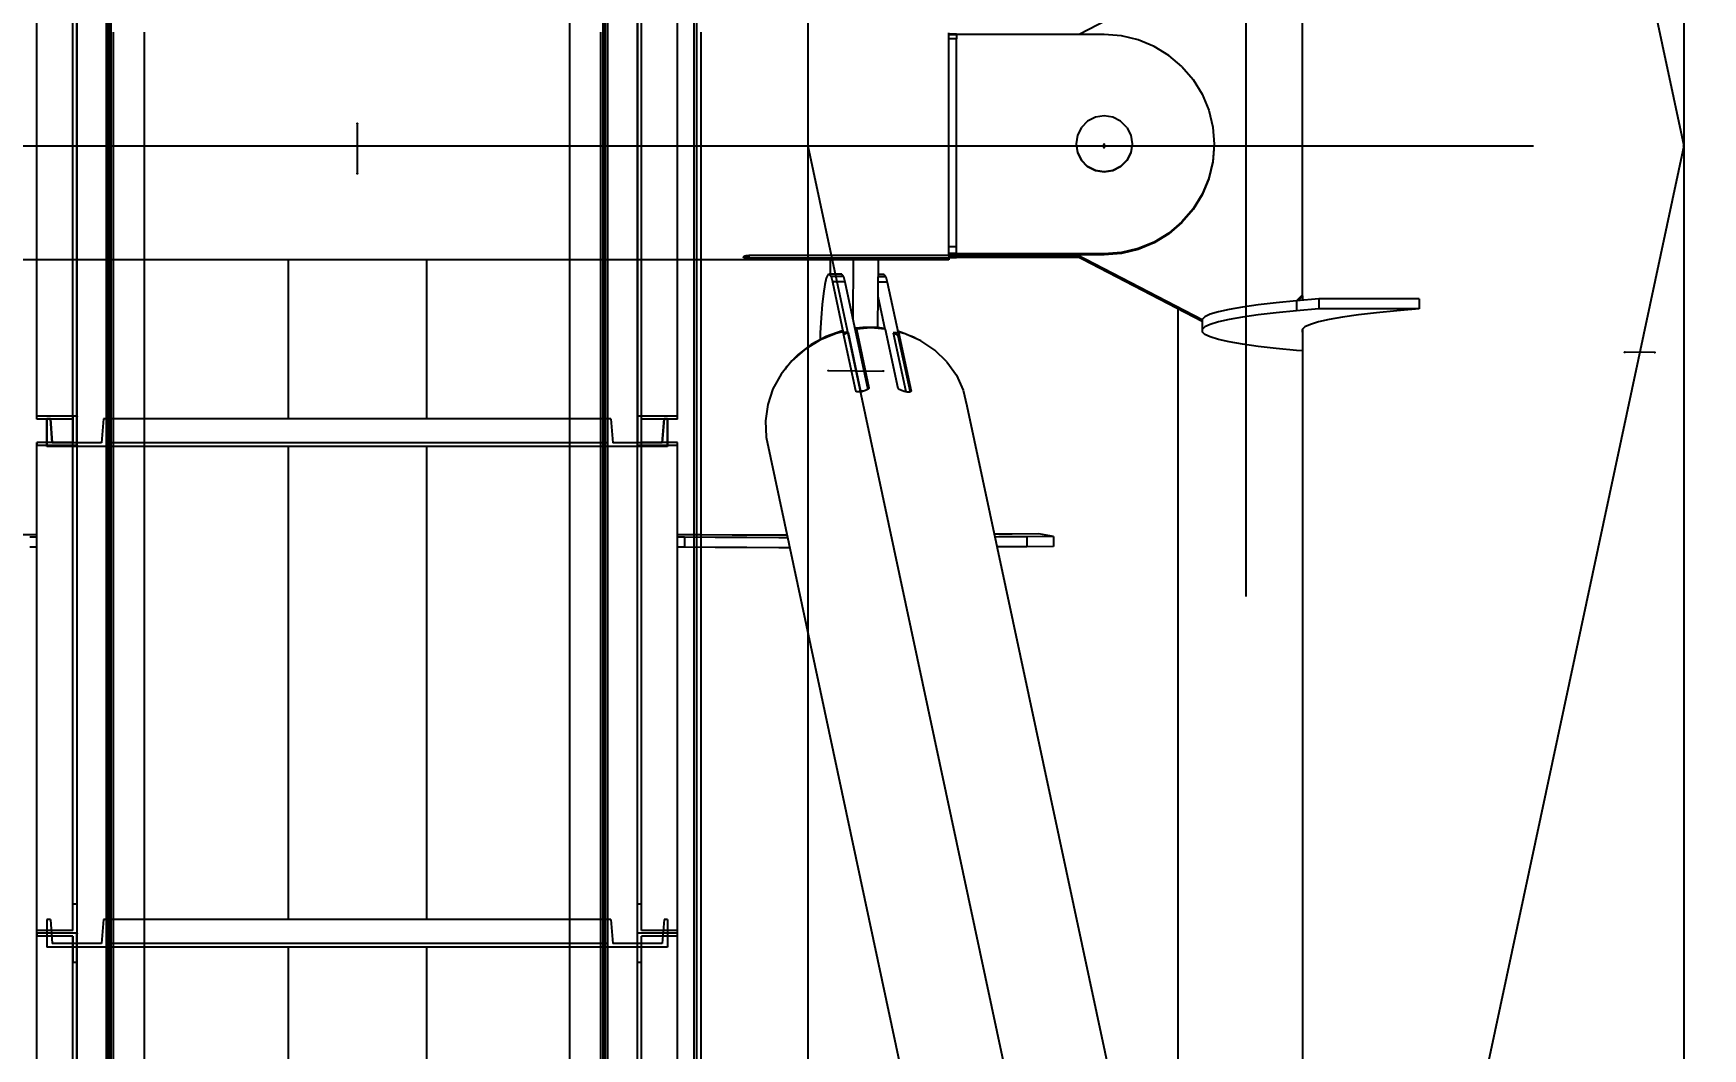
# Model space of a CAD drawing. Header units: millimetres. Extents: x 150209.93 to 150215.05, y 136675.65 to 136679.93.
# Drawn here: x 150211.3363 to 150211.403, y 136678.2508 to 136678.2914 of the extents above; entities that cross this region are included whole.
import ezdxf

# ---------------------------------------------------------------- set-up
doc = ezdxf.new("R2010")
doc.units = ezdxf.units.MM
doc.header["$LTSCALE"] = 0.25
for name, pattern in [('CENTER', [50.8, 31.75, -6.35, 6.35, -6.35]), ('XKITLINE00', [0]), ('XKITLINE02', [4, 2, -2]), ('XKITLINE03', [6, 3, -1, 1, -1])]:
    doc.linetypes.add(name, pattern=pattern)
doc.styles.add('ROMANS', font='romans.shx')
doc.dimstyles.new('MD300', dxfattribs={"dimtxt": 2.5, "dimasz": 2.5, "dimexe": 1, "dimexo": 1, "dimgap": 0.5, "dimtad": 1, "dimdec": 1, "dimlfac": 50, "dimrnd": 0.5, "dimdsep": 46, "dimtxsty": 'ROMANS', "dimcen": 1, "dimclrd": 146, "dimclre": 146, "dimclrt": 30, "dimadec": 1, "dimazin": 2, "dimtfac": 1, "dimtdec": 1, "dimtmove": 0, "dimatfit": 1, "dimfxl": 1, "dimtolj": 1, "dimtzin": 0, "dimlwd": -1, "dimlwe": -1, "dimarcsym": 0})

# ---------------------------------------------------------------- blocks, each defined once
blk = doc.blocks.new('çatıı')
at = {"color": 8, "linetype": 'CENTER'}
for p, q in [((12370, 14354.32), (12370, 12689.51)), ((12370, 14100.27), (12195, 13280.27)), ((12282.5, 13690.27), (12282.5, 12870.27)), ((12282.5, 13690.27), (12370, 13280.27)), ((12195, 13540.01), (12195, 12732.33)), ((12105, 13284.75), (12105, 13274.76)), ((11840, 13280.28), (12370, 13280.28)), ((12195, 13280.27), (12370, 12460.27)), ((12254.2, 13280.63), (12254.2, 13279.92)), ((12370, 13280.27), (12282.5, 12870.27)), ((12364.19, 13239.04), (12358.21, 13239.08)), ((12199.11, 13235.4), (12210.06, 13235.32))]:
    blk.add_line(p, q, dxfattribs=at)
at = {"color": 1, "linetype": 'XKITLINE03'}
for p, q in [((12049.01, 13721.24), (12049.01, 12049.63)), ((12055.01, 13721.24), (12055.01, 12049.6)), ((12147.49, 12049.57), (12147.49, 13721.24)), ((12160.99, 13721.24), (12160.99, 12049.63)), ((12049.01, 13323.03), (12049.01, 13226.29)), ((12160.99, 13226.29), (12160.99, 13323.03)), ((12049.01, 13220.48), (12049.01, 13123.03)), ((12154.99, 13220.28), (12055.01, 13220.28)), ((12055.01, 13220.28), (12055.01, 13220.28)), ((12154.99, 13220.28), (12154.99, 13220.28)), ((12160.99, 13123.03), (12160.99, 13220.47)), ((12049.01, 13123.03), (12049.01, 13026.29)), ((12160.99, 13026.29), (12160.99, 13123.03)), ((12154.99, 13120.28), (12055.01, 13120.28)), ((12055.01, 13120.28), (12055.01, 13120.28)), ((12154.99, 13120.28), (12154.99, 13120.28))]:
    blk.add_line(p, q, dxfattribs=at)
at = {"color": 116, "linetype": 'XKITLINE02', "true_color": 0x136734}
for p, q in [((12054.93, 12049.63), (12054.93, 13721.24)), ((12055.01, 12049.6), (12055.01, 13721.24)), ((12055.46, 12049.63), (12055.46, 13721.24)), ((12055.86, 12049.6), (12055.86, 13721.24)), ((12147.49, 13257.5), (12147.49, 13721.24)), ((12147.49, 12049.57), (12147.49, 13721.24)), ((12154.14, 12049.57), (12154.14, 13721.24)), ((12154.14, 12049.57), (12154.14, 13721.24)), ((12154.54, 12049.63), (12154.54, 13721.24)), ((12154.99, 12049.63), (12154.99, 13721.24)), ((12154.99, 12049.57), (12154.99, 13721.24)), ((12155.07, 12049.63), (12155.07, 13721.24)), ((12172.31, 12049.63), (12172.31, 13721.24)), ((12172.84, 12049.63), (12172.84, 13721.24)), ((12041.01, 13225.71), (12041.01, 13323.03)), ((12048.21, 13220.46), (12048.21, 13322.44)), ((12160.99, 13220.46), (12160.99, 13323.03)), ((12161.79, 13220.46), (12161.79, 13322.44)), ((12168.99, 13225.71), (12168.99, 13323.03)), ((12049.01, 13220.46), (12049.01, 13320.28)), ((12056.31, 13257.5), (12056.31, 13303.02)), ((12062.51, 12893.93), (12062.51, 13303.02)), ((12147.49, 12762.45), (12147.49, 13303.02)), ((12153.69, 13257.5), (12153.69, 13303.02)), ((12173.69, 13257.5), (12173.69, 13303.02)), ((12049.01, 13226.29), (12041.01, 13226.29)), ((12048.21, 13225.71), (12041.01, 13225.71)), ((12043.69, 13225.78), (12043.01, 13225.78)), ((12043.01, 13220.28), (12043.01, 13225.78)), ((12043.01, 13225.78), (12043.01, 13220.28)), ((12044.07, 13220.98), (12043.69, 13225.78)), ((12043.69, 13225.78), (12044.07, 13220.98)), ((12049.01, 13226.28), (12048.21, 13226.28)), ((12048.21, 13226.28), (12048.21, 13221.06)), ((12048.21, 13123.61), (12048.21, 13226.28)), ((12049.01, 13226.28), (12049.01, 13220.48)), ((12049.01, 13226.28), (12049.01, 13128.83)), ((12054.33, 13225.78), (12053.94, 13220.98)), ((12054.33, 13225.78), (12053.94, 13220.98)), ((12055.01, 13225.78), (12054.33, 13225.78)), ((12062.51, 13225.78), (12055.01, 13225.78)), ((12055.01, 13220.28), (12055.01, 13225.78)), ((12055.01, 13225.78), (12055.01, 13220.28)), ((12055.01, 13225.78), (12055.01, 13220.28)), ((12154.99, 13225.78), (12147.49, 13225.78)), ((12154.99, 13220.28), (12154.99, 13225.78)), ((12154.99, 13225.78), (12154.99, 13220.28)), ((12155.67, 13225.78), (12154.99, 13225.78)), ((12154.99, 13225.78), (12154.99, 13220.28)), ((12155.67, 13225.78), (12156.05, 13220.98)), ((12155.67, 13225.78), (12156.05, 13220.98)), ((12168.99, 13226.29), (12160.99, 13226.29)), ((12160.99, 13123.03), (12160.99, 13226.28)), ((12161.79, 13226.28), (12160.99, 13226.28)), ((12161.79, 13123.61), (12161.79, 13226.28)), ((12168.99, 13225.71), (12161.79, 13225.71)), ((12166.31, 13225.78), (12165.92, 13220.98)), ((12165.92, 13220.98), (12166.31, 13225.78)), ((12166.99, 13225.78), (12166.31, 13225.78)), ((12166.99, 13225.78), (12166.99, 13220.28)), ((12166.99, 13220.28), (12166.99, 13225.78)), ((12048.21, 13221.06), (12041.01, 13221.06)), ((12041.01, 13221.06), (12041.01, 13220.48)), ((12041.01, 13123.03), (12041.01, 13221.06)), ((12049.01, 13220.48), (12041.01, 13220.48)), ((12055.01, 13220.28), (12043.01, 13220.28)), ((12053.94, 13220.98), (12044.07, 13220.98)), ((12049.01, 13220.46), (12048.21, 13220.46)), ((12049.01, 13220.48), (12049.01, 13123.03)), ((12154.99, 13220.98), (12055.01, 13220.98)), ((12062.51, 13220.28), (12055.01, 13220.28)), ((12154.99, 13220.28), (12147.49, 13220.28)), ((12166.99, 13220.28), (12154.99, 13220.28)), ((12165.92, 13220.98), (12156.05, 13220.98)), ((12168.99, 13220.47), (12160.99, 13220.47)), ((12161.79, 13220.46), (12160.99, 13220.46)), ((12168.99, 13221.06), (12161.79, 13221.06)), ((12168.99, 13123.03), (12168.99, 13221.06)), ((12049.01, 13128.83), (12048.21, 13128.83)), ((12049.01, 13128.83), (12049.01, 13123.03)), ((12161.79, 13128.83), (12160.99, 13128.83)), ((12043.69, 13125.78), (12043.01, 13125.78)), ((12043.01, 13125.78), (12043.01, 13120.28)), ((12043.01, 13125.78), (12043.01, 13120.28)), ((12043.69, 13125.78), (12044.07, 13120.98)), ((12043.69, 13125.78), (12044.07, 13120.98)), ((12054.33, 13125.78), (12053.94, 13120.98)), ((12054.33, 13125.78), (12053.94, 13120.98)), ((12055.01, 13125.78), (12054.33, 13125.78)), ((12062.51, 13125.78), (12055.01, 13125.78)), ((12055.01, 13120.28), (12055.01, 13125.78)), ((12055.01, 13125.78), (12055.01, 13120.28)), ((12055.01, 13125.78), (12055.01, 13120.28)), ((12154.99, 13125.78), (12147.49, 13125.78)), ((12154.99, 13120.28), (12154.99, 13125.78)), ((12154.99, 13125.78), (12154.99, 13120.28)), ((12155.67, 13125.78), (12154.99, 13125.78)), ((12154.99, 13125.78), (12154.99, 13120.28)), ((12155.67, 13125.78), (12156.05, 13120.98)), ((12155.67, 13125.78), (12156.05, 13120.98)), ((12166.31, 13125.78), (12165.92, 13120.98)), ((12166.31, 13125.78), (12165.92, 13120.98)), ((12166.99, 13125.78), (12166.31, 13125.78)), ((12166.99, 13125.78), (12166.99, 13120.28)), ((12166.99, 13125.78), (12166.99, 13120.28)), ((12048.21, 13123.61), (12041.01, 13123.61)), ((12049.01, 13123.03), (12041.01, 13123.03)), ((12041.01, 13123.03), (12041.01, 13122.44)), ((12049.01, 13123.03), (12041.01, 13123.03)), ((12041.01, 13025.71), (12041.01, 13123.03)), ((12048.21, 13122.44), (12041.01, 13122.44)), ((12048.21, 13122.44), (12048.21, 13117.2)), ((12048.21, 13020.46), (12048.21, 13122.44)), ((12049.01, 13117.2), (12049.01, 13123.03)), ((12168.99, 13123.03), (12160.99, 13123.03)), ((12160.99, 13020.46), (12160.99, 13123.03)), ((12168.99, 13123.03), (12160.99, 13123.03)), ((12168.99, 13123.61), (12161.79, 13123.61)), ((12161.79, 13020.46), (12161.79, 13122.44)), ((12168.99, 13122.44), (12161.79, 13122.44)), ((12168.99, 13025.71), (12168.99, 13123.03)), ((12055.01, 13120.28), (12043.01, 13120.28)), ((12053.94, 13120.98), (12044.07, 13120.98)), ((12049.01, 13020.46), (12049.01, 13120.98)), ((12154.99, 13120.98), (12055.01, 13120.98)), ((12062.51, 13120.28), (12055.01, 13120.28)), ((12154.99, 13120.28), (12147.49, 13120.28)), ((12166.99, 13120.28), (12154.99, 13120.28)), ((12165.92, 13120.98), (12156.05, 13120.98)), ((12049.01, 13117.2), (12048.21, 13117.2)), ((12161.79, 13117.2), (12160.99, 13117.2))]:
    blk.add_line(p, q, dxfattribs=at)
at = {"color": 8, "linetype": 'XKITLINE00'}
for p, q in [((12273.8, 13315.32), (12249.19, 13302.56)), ((12293.8, 13250.37), (12293.8, 13310.34)), ((12223.2, 13298.88), (12223.2, 13302.9)), ((12224.7, 13302.62), (12223.2, 13302.62)), ((12254.2, 13302.56), (12223.2, 13302.56)), ((12224.7, 13302.44), (12223.2, 13302.44)), ((12224.7, 13301.7), (12223.2, 13301.7)), ((12224.7, 13302.62), (12224.7, 13302.56)), ((12224.7, 13302.44), (12224.7, 13301.7)), ((12224.7, 13296.32), (12224.7, 13301.7)), ((12257.64, 13302.29), (12254.2, 13302.56)), ((12260.99, 13301.49), (12257.64, 13302.29)), ((12264.18, 13300.17), (12260.99, 13301.49)), ((12223.2, 13282.08), (12223.2, 13298.88)), ((12267.13, 13298.37), (12264.18, 13300.17)), ((12269.75, 13296.14), (12267.13, 13298.37)), ((12224.7, 13266.88), (12224.7, 13296.32)), ((12269.75, 13296.14), (12271.99, 13293.52)), ((12271.99, 13293.52), (12273.8, 13290.59)), ((12273.8, 13290.59), (12275.12, 13287.41)), ((12250.9, 13285.21), (12249.66, 13283.97)), ((12252.46, 13286), (12250.9, 13285.21)), ((12254.2, 13286.28), (12252.46, 13286)), ((12255.93, 13286), (12254.2, 13286.28)), ((12257.49, 13285.21), (12255.93, 13286)), ((12258.73, 13283.97), (12257.49, 13285.21)), ((12275.12, 13287.41), (12275.92, 13284.06)), ((12223.2, 13261.45), (12223.2, 13282.08)), ((12248.87, 13282.42), (12248.6, 13280.69)), ((12249.66, 13283.97), (12248.87, 13282.42)), ((12258.73, 13283.97), (12259.52, 13282.42)), ((12259.52, 13282.42), (12259.8, 13280.69)), ((12275.92, 13284.06), (12276.2, 13280.63)), ((12248.6, 13280.69), (12248.87, 13278.97)), ((12248.6, 13280.63), (12248.87, 13278.9)), ((12248.87, 13278.97), (12249.66, 13277.41)), ((12248.87, 13278.9), (12249.66, 13277.35)), ((12259.52, 13278.97), (12258.73, 13277.41)), ((12259.52, 13278.9), (12258.73, 13277.35)), ((12259.8, 13280.69), (12259.52, 13278.97)), ((12259.8, 13280.63), (12259.52, 13278.9)), ((12276.2, 13280.63), (12275.92, 13277.2)), ((12276.2, 13280.47), (12275.92, 13277.04)), ((12250.9, 13276.18), (12249.66, 13277.41)), ((12250.9, 13276.11), (12249.66, 13277.35)), ((12252.46, 13275.38), (12250.9, 13276.18)), ((12252.46, 13275.32), (12250.9, 13276.11)), ((12254.2, 13275.11), (12252.46, 13275.38)), ((12254.2, 13275.05), (12252.46, 13275.32)), ((12255.93, 13275.38), (12254.2, 13275.11)), ((12255.93, 13275.32), (12254.2, 13275.05)), ((12254.2, 13275.11), (12254.2, 13275.05)), ((12257.49, 13276.18), (12255.93, 13275.38)), ((12257.49, 13276.11), (12255.93, 13275.32)), ((12258.73, 13277.41), (12257.49, 13276.18)), ((12258.73, 13277.35), (12257.49, 13276.11)), ((12275.92, 13277.2), (12275.12, 13273.85)), ((12275.92, 13277.04), (12275.12, 13273.69)), ((12275.12, 13273.85), (12273.8, 13270.67)), ((12275.12, 13273.69), (12273.8, 13270.52)), ((12273.8, 13270.67), (12271.99, 13267.74)), ((12273.8, 13270.52), (12271.99, 13267.58)), ((12224.7, 13258.83), (12224.7, 13266.88)), ((12269.75, 13265.12), (12267.13, 13262.89)), ((12269.75, 13264.96), (12267.13, 13262.73)), ((12271.99, 13267.74), (12269.75, 13265.12)), ((12271.99, 13267.58), (12269.75, 13264.96)), ((12223.2, 13258.37), (12223.2, 13261.45)), ((12267.13, 13262.89), (12264.18, 13261.09)), ((12267.13, 13262.73), (12264.18, 13260.93)), ((12182.19, 13258.15), (12182.11, 13258.1)), ((12182.11, 13258.1), (12182.11, 13258.05)), ((12182.19, 13258), (12182.11, 13258.05)), ((12182.36, 13258.24), (12182.19, 13258.15)), ((12182.6, 13258.31), (12182.36, 13258.24)), ((12182.89, 13258.36), (12182.6, 13258.31)), ((12183.2, 13258.37), (12182.89, 13258.36)), ((12182.89, 13258.36), (12182.89, 13257.9)), ((12223.2, 13258.37), (12183.2, 13258.37)), ((12183.2, 13258.37), (12183.2, 13257.89)), ((12224.7, 13260.12), (12223.2, 13260.12)), ((12224.7, 13258.83), (12223.2, 13258.83)), ((12254.2, 13258.7), (12223.2, 13258.7)), ((12254.2, 13258.54), (12223.2, 13258.54)), ((12223.2, 13258.37), (12223.2, 13257.89)), ((12223.2, 13258.37), (12223.2, 13258.31)), ((12224.7, 13258.31), (12223.2, 13258.31)), ((12224.7, 13258.12), (12223.2, 13258.12)), ((12224.7, 13257.93), (12224.7, 13258.53)), ((12248.89, 13258.15), (12224.7, 13258.15)), ((12273.76, 13245.24), (12248.13, 13258.54)), ((12273.76, 13245.56), (12248.74, 13258.54)), ((12257.64, 13258.97), (12254.2, 13258.7)), ((12257.64, 13258.81), (12254.2, 13258.54)), ((12254.2, 13258.7), (12254.2, 13258.54)), ((12260.99, 13259.77), (12257.64, 13258.97)), ((12260.99, 13259.61), (12257.64, 13258.81)), ((12257.64, 13258.97), (12257.64, 13258.81)), ((12264.18, 13261.09), (12260.99, 13259.77)), ((12264.18, 13260.93), (12260.99, 13259.61)), ((12223.2, 13257.5), (11986.8, 13257.5)), ((12091.2, 13257.5), (12091.2, 13225.78)), ((12118.8, 13257.5), (12118.8, 13225.78)), ((12182.36, 13257.96), (12182.19, 13258)), ((12182.6, 13257.92), (12182.36, 13257.96)), ((12182.89, 13257.9), (12182.6, 13257.92)), ((12183.2, 13257.89), (12182.89, 13257.9)), ((12223.2, 13257.89), (12183.2, 13257.89)), ((12199.46, 13257.5), (12199.44, 13254.67)), ((12204.09, 13257.5), (12203.99, 13245.8)), ((12209.07, 13257.5), (12208.95, 13243.99)), ((12224.7, 13257.93), (12223.2, 13257.93)), ((12223.2, 13257.89), (12223.2, 13257.5)), ((12249.19, 13257.99), (12224.7, 13257.99)), ((12198.4, 13252.6), (12198.12, 13250.83)), ((12198.7, 13253.86), (12198.4, 13252.6)), ((12199.02, 13254.56), (12198.7, 13253.86)), ((12199.33, 13254.67), (12199.02, 13254.56)), ((12201.82, 13254.65), (12199.33, 13254.67)), ((12199.33, 13254.67), (12199.64, 13254.2)), ((12202.13, 13254.18), (12199.64, 13254.2)), ((12199.64, 13254.2), (12199.93, 13253.15)), ((12202.42, 13253.14), (12199.93, 13253.15)), ((12199.93, 13253.15), (12202.09, 13243.04)), ((12201.82, 13254.65), (12202.13, 13254.18)), ((12202.13, 13254.18), (12202.42, 13253.14)), ((12202.42, 13253.14), (12207.01, 13231.66)), ((12210.89, 13253.08), (12209.03, 13253.09)), ((12210.28, 13254.59), (12209.04, 13254.6)), ((12210.59, 13254.12), (12209.04, 13254.13)), ((12210.28, 13254.59), (12210.59, 13254.12)), ((12210.59, 13254.12), (12210.89, 13253.08)), ((12210.89, 13253.08), (12213.04, 13242.97)), ((12197.87, 13248.58), (12197.66, 13245.93)), ((12198.12, 13250.83), (12197.87, 13248.58)), ((12209, 13250.25), (12210.41, 13243.68)), ((12281.83, 13248.09), (12279.18, 13247.62)), ((12284.98, 13248.53), (12281.83, 13248.09)), ((12288.59, 13248.95), (12284.98, 13248.53)), ((12292.65, 13249.35), (12288.59, 13248.95)), ((12293.8, 13250.53), (12292.61, 13249.35)), ((12297.11, 13249.72), (12292.65, 13249.35)), ((12292.65, 13249.35), (12292.65, 13247.36)), ((12293.8, 13250.21), (12292.96, 13249.38)), ((12293.8, 13250.37), (12293.8, 13249.44)), ((12297.11, 13249.72), (12297.11, 13247.72)), ((12317.11, 13249.72), (12297.11, 13249.72)), ((12317.11, 13249.72), (12317.11, 13247.72)), ((12197.66, 13245.93), (12197.49, 13242.96)), ((12268.91, 13247.76), (12268.91, 12935.63)), ((12274.31, 13246.15), (12273.76, 13245.64)), ((12273.76, 13245.64), (12273.76, 13243.64)), ((12275.4, 13246.65), (12274.31, 13246.15)), ((12277.03, 13247.14), (12275.4, 13246.65)), ((12277.03, 13245.15), (12275.4, 13244.65)), ((12279.18, 13247.62), (12277.03, 13247.14)), ((12279.18, 13245.63), (12277.03, 13245.15)), ((12281.83, 13246.09), (12279.18, 13245.63)), ((12284.98, 13246.54), (12281.83, 13246.09)), ((12288.59, 13246.96), (12284.98, 13246.54)), ((12292.65, 13247.36), (12288.59, 13246.96)), ((12297.11, 13247.72), (12292.65, 13247.36)), ((12297.03, 13245.15), (12295.4, 13244.65)), ((12299.18, 13245.63), (12297.03, 13245.15)), ((12317.11, 13247.72), (12297.11, 13247.72)), ((12301.83, 13246.09), (12299.18, 13245.63)), ((12304.98, 13246.54), (12301.83, 13246.09)), ((12308.59, 13246.96), (12304.98, 13246.54)), ((12312.65, 13247.36), (12308.59, 13246.96)), ((12317.11, 13247.72), (12312.65, 13247.36)), ((12197.39, 13241.49), (12194.42, 13239.64)), ((12198.66, 13242.23), (12195.7, 13240.64)), ((12200.65, 13242.85), (12197.39, 13241.49)), ((12197.49, 13242.96), (12197.44, 13241.58)), ((12201.85, 13243.35), (12198.66, 13242.23)), ((12198.66, 13242.23), (12198.7, 13242.04)), ((12202, 13243.17), (12200.65, 13242.85)), ((12201.85, 13243.35), (12201.9, 13243.14)), ((12202, 13243.17), (12204.51, 13231.41)), ((12202.09, 13243.04), (12202.08, 13242.78)), ((12203.05, 13243.04), (12202.09, 13243.04)), ((12203.05, 13243.04), (12202.13, 13242.56)), ((12203.05, 13243.04), (12205.56, 13231.28)), ((12204.57, 13243.88), (12204.54, 13243.23)), ((12206.01, 13244.01), (12204.57, 13243.88)), ((12204.57, 13243.88), (12204.69, 13243.29)), ((12204.69, 13243.29), (12204.66, 13242.64)), ((12204.71, 13243.71), (12204.67, 13242.84)), ((12204.67, 13242.84), (12207.05, 13231.69)), ((12207.61, 13243.92), (12204.71, 13243.71)), ((12204.71, 13243.71), (12207.22, 13231.95)), ((12207.46, 13244.05), (12206.01, 13244.01)), ((12206.01, 13244.01), (12206.06, 13243.81)), ((12208.91, 13243.99), (12207.46, 13244.05)), ((12210.49, 13243.67), (12207.61, 13243.92)), ((12210.34, 13243.84), (12208.91, 13243.99)), ((12208.91, 13243.99), (12208.95, 13243.81)), ((12210.34, 13243.84), (12210.37, 13243.68)), ((12210.49, 13243.67), (12213, 13231.91)), ((12212.08, 13242.97), (12214.59, 13231.22)), ((12213.04, 13242.97), (12212.08, 13242.97)), ((12213.02, 13242.45), (12212.08, 13242.97)), ((12214.22, 13242.82), (12213, 13243.27)), ((12213, 13243.27), (12213, 13243.17)), ((12213, 13243.27), (12213.13, 13242.68)), ((12213.04, 13242.97), (12213.02, 13242.45)), ((12213.02, 13242.45), (12215.44, 13231.12)), ((12213.13, 13242.68), (12213.1, 13242.07)), ((12213.15, 13243.09), (12213.11, 13242.19)), ((12213.11, 13242.19), (12215.47, 13231.13)), ((12213.15, 13243.09), (12215.66, 13231.33)), ((12214.47, 13242.75), (12213.15, 13243.09)), ((12217.6, 13241.35), (12214.47, 13242.75)), ((12216.09, 13242.12), (12214.88, 13242.57)), ((12216.75, 13241.73), (12216.09, 13242.12)), ((12216.09, 13242.12), (12216.11, 13242.02)), ((12274.31, 13244.15), (12273.76, 13243.64)), ((12273.76, 13243.64), (12273.76, 13243.14)), ((12274.31, 13242.63), (12273.76, 13243.14)), ((12275.4, 13244.65), (12274.31, 13244.15)), ((12275.4, 13242.13), (12274.31, 13242.63)), ((12277.03, 13241.63), (12275.4, 13242.13)), ((12279.18, 13241.15), (12277.03, 13241.63)), ((12294.31, 13244.15), (12293.76, 13243.64)), ((12293.76, 13243.64), (12293.76, 13243.14)), ((12293.8, 13243.11), (12293.76, 13243.14)), ((12293.8, 13243.67), (12293.8, 12689.51)), ((12295.4, 13244.65), (12294.31, 13244.15)), ((12194.42, 13239.64), (12191.82, 13237.36)), ((12193.06, 13238.62), (12192.17, 13237.67)), ((12195.7, 13240.64), (12193.06, 13238.62)), ((12220.4, 13239.47), (12217.6, 13241.35)), ((12222.78, 13237.15), (12220.4, 13239.47)), ((12281.83, 13240.69), (12279.18, 13241.15)), ((12284.98, 13240.24), (12281.83, 13240.69)), ((12288.59, 13239.82), (12284.98, 13240.24)), ((12292.65, 13239.42), (12288.59, 13239.82)), ((12293.8, 13239.33), (12292.65, 13239.42)), ((12189.67, 13234.71), (12188.05, 13231.77)), ((12191.82, 13237.36), (12189.67, 13234.71)), ((12190.82, 13236.22), (12190.45, 13235.67)), ((12191.42, 13236.87), (12190.82, 13236.22)), ((12222.78, 13237.15), (12224.68, 13234.47)), ((12188.05, 13231.77), (12186.99, 13228.63)), ((12204.51, 13231.41), (12204.62, 13231.29)), ((12206.5, 13231.42), (12206.16, 13231.29)), ((12206.68, 13231.51), (12206.5, 13231.42)), ((12206.8, 13231.54), (12206.68, 13231.51)), ((12207.03, 13231.67), (12206.8, 13231.54)), ((12207.17, 13231.81), (12207.03, 13231.67)), ((12207.22, 13231.95), (12207.17, 13231.81)), ((12213, 13231.91), (12213.1, 13231.77)), ((12213.3, 13231.63), (12213.1, 13231.77)), ((12213.57, 13231.5), (12213.3, 13231.63)), ((12213.7, 13231.46), (12213.57, 13231.5)), ((12213.9, 13231.37), (12213.7, 13231.46)), ((12214.25, 13231.24), (12213.9, 13231.37)), ((12224.68, 13234.47), (12226.03, 13231.51)), ((12226.03, 13231.51), (12226.79, 13228.36)), ((12186.99, 13228.63), (12186.53, 13225.39)), ((12204.81, 13231.2), (12204.62, 13231.29)), ((12205.09, 13231.16), (12204.81, 13231.2)), ((12205.42, 13231.16), (12205.09, 13231.16)), ((12205.56, 13231.28), (12205.33, 13231.16)), ((12205.79, 13231.2), (12205.42, 13231.16)), ((12206.08, 13231.27), (12205.56, 13231.28)), ((12206.16, 13231.29), (12205.79, 13231.2)), ((12214.61, 13231.14), (12214.25, 13231.24)), ((12214.59, 13231.22), (12214.33, 13231.22)), ((12214.76, 13231.12), (12214.59, 13231.22)), ((12214.95, 13231.09), (12214.61, 13231.14)), ((12215.25, 13231.09), (12214.95, 13231.09)), ((12215.47, 13231.13), (12215.25, 13231.09)), ((12215.61, 13231.21), (12215.47, 13231.13)), ((12215.66, 13231.33), (12215.61, 13231.21)), ((12226.79, 13228.36), (12268.91, 13031.03)), ((12186.53, 13225.39), (12186.68, 13222.14)), ((12186.68, 13222.14), (12259.37, 12881.57)), ((12091.2, 13220.28), (12091.2, 13125.78)), ((12118.8, 13220.28), (12118.8, 13125.78)), ((12041.01, 13202.63), (12036.39, 13202.6)), ((12041.01, 13202.13), (12039.6, 13202.12)), ((12173.6, 13202.6), (12168.99, 13202.63)), ((12170.39, 13202.12), (12168.99, 13202.13)), ((12176.53, 13202.08), (12170.39, 13202.12)), ((12170.39, 13202.12), (12170.39, 13200.12)), ((12179.88, 13202.57), (12173.6, 13202.6)), ((12182.81, 13202.06), (12176.53, 13202.08)), ((12186.28, 13202.56), (12179.88, 13202.57)), ((12189.21, 13202.04), (12182.81, 13202.06)), ((12190.87, 13202.55), (12186.28, 13202.56)), ((12190.98, 13202.04), (12189.21, 13202.04)), ((12235.83, 13202.75), (12232.27, 13202.72)), ((12233.14, 13202.18), (12232.38, 13202.17)), ((12238.76, 13202.23), (12233.14, 13202.18)), ((12241.15, 13202.82), (12235.83, 13202.75)), ((12244.08, 13202.3), (12238.76, 13202.23)), ((12238.76, 13202.23), (12238.76, 13200.23)), ((12244.08, 13202.3), (12241.15, 13202.82)), ((12244.08, 13202.3), (12244.08, 13200.3)), ((12041.01, 13200.13), (12039.6, 13200.12)), ((12170.39, 13200.12), (12168.99, 13200.13)), ((12176.53, 13200.08), (12170.39, 13200.12)), ((12182.81, 13200.06), (12176.53, 13200.08)), ((12189.21, 13200.04), (12182.81, 13200.06)), ((12191.4, 13200.04), (12189.21, 13200.04)), ((12233.14, 13200.18), (12232.81, 13200.18)), ((12238.76, 13200.23), (12233.14, 13200.18)), ((12244.08, 13200.3), (12238.76, 13200.23)), ((12091.2, 13120.28), (12091.2, 13025.78)), ((12118.8, 13120.28), (12118.8, 13025.78))]:
    blk.add_line(p, q, dxfattribs=at)
at = {"color": 7, "linetype": 'XKITLINE00'}
for p, q in [((12056.31, 12987.68), (12056.31, 13257.5)), ((12062.51, 12978.09), (12062.51, 13257.5)), ((12147.49, 12846.61), (12147.49, 13257.5)), ((12153.69, 12837.02), (12153.69, 13257.5)), ((12173.69, 12806.07), (12173.69, 13257.5)), ((12147.49, 13225.78), (12062.51, 13225.78)), ((12147.49, 13220.28), (12062.51, 13220.28)), ((12147.49, 13125.78), (12062.51, 13125.78)), ((12147.49, 13120.28), (12062.51, 13120.28))]:
    blk.add_line(p, q, dxfattribs=at)
at = {"color": 8, "linetype": 'XKITLINE00'}
for centre in [(12105, 13284.75), (12195, 13280.27), (12195, 13280.27), (12254.2, 13280.63), (12254.2, 13279.92), (12370, 13280.28), (12370, 13280.27), (12370, 13280.27), (12105, 13274.76), (12358.21, 13239.08), (12364.19, 13239.04), (12199.11, 13235.4), (12210.06, 13235.32)]:
    blk.add_circle(centre, 0.05, dxfattribs=at)
at = {"color": 1, "linetype": 'XKITLINE00'}
for centre in [(12049.01, 13226.29), (12160.99, 13226.29), (12049.01, 13220.48), (12055.01, 13220.28), (12055.01, 13220.28), (12154.99, 13220.28), (12154.99, 13220.28), (12160.99, 13220.47), (12049.01, 13123.03), (12049.01, 13123.03), (12160.99, 13123.03), (12160.99, 13123.03), (12055.01, 13120.28), (12055.01, 13120.28), (12154.99, 13120.28), (12154.99, 13120.28)]:
    blk.add_circle(centre, 0.05, dxfattribs=at)
blk = doc.blocks.new('*D4')
at = {"color": 146, "transparency": 16777216}
for p, q in [((150211.389635, 136678.626031), (150212.053944, 136678.624802)), ((150211.358006, 136677.744973), (150211.357786, 136677.626088)), ((150212.082314, 136677.743633), (150212.082095, 136677.624748))]:
    blk.add_line(p, q, dxfattribs=at)
for points in [[(150211.389644, 136678.631031), (150211.389626, 136678.621031), (150211.359635, 136678.626086)], [(150212.053953, 136678.629802), (150212.053935, 136678.619802), (150212.083944, 136678.624747)]]:
    blk.add_solid(points, dxfattribs=at)
at = {"layer": 'DEFPOINTS', "color": 0, "transparency": 16777216}
for p in [(150211.359855, 136678.744971), (150212.084164, 136678.743631), (150212.083944, 136678.624747)]:
    blk.add_point(p, dxfattribs=at)
at = {"color": 30, "transparency": 16777216, "insert": (150211.721836, 136678.650416), "char_height": 0.03, "attachment_point": 5, "rotation": 359.89403, "style": 'ROMANS'}
blk.add_mtext('\\A1;36', dxfattribs=at)

msp = doc.modelspace()

# ---------------------------------------------------------------- block references
at = {"xscale": 0.0002000170049888334, "yscale": 0.0002000170049888334, "zscale": 0.0002000170049888334}
msp.add_blockref('çatıı', (150208.928067, 136675.630592), dxfattribs=at)

# ---------------------------------------------------------------- dimensions: what is measured, and where the dimension line sits
dim = msp.add_aligned_dim(p1=(150211.359855, 136678.744971), p2=(150212.084164, 136678.743631), distance=-0.118885, dimstyle='MD300', override={"dimtxt": 0.03, "dimasz": 0.03, "dimgap": 0.01})
dim.commit()
dim.dimension.update_dxf_attribs({"geometry": '*D4', "text_midpoint": (150211.721836, 136678.650416)})

doc.saveas('drawing.dxf')
